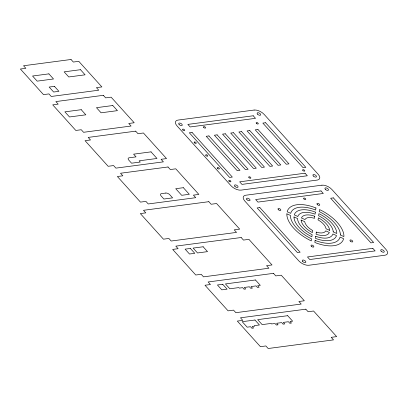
<?xml version="1.0" encoding="UTF-8"?>
<svg xmlns="http://www.w3.org/2000/svg" width="408" height="408" viewBox="0 0 408 408"><rect width="100%" height="100%" fill="white"/><g stroke="black" fill="none" stroke-linecap="round" stroke-linejoin="round"><path stroke-width="0.61" d="M286.89 213.858L286.86 215.036A31.498 15.846 29.2 0 0 309.351 239.965L311.273 240.888L311.569 238.823L310.106 238.124A27.56 13.862 29.2 0 1 290.425 216.311L290.45 215.414L286.89 213.858M294.005 216.969L293.99 217.581A23.623 11.883 29.2 0 0 310.86 236.278L311.86 236.757L312.156 234.697L311.615 234.437A19.686 9.904 29.2 0 1 297.554 218.856L297.565 218.525L294.005 216.969M301.124 220.08L301.124 220.131A15.749 7.92 29.2 0 0 312.37 232.596L312.742 230.535L311.773 229.995A11.812 5.942 29.2 0 1 304.847 222.314L304.735 221.661L301.124 220.08M329.649 230.316L326.038 228.786L325.926 228.128A11.812 5.942 29.2 0 0 318.995 220.447L318.031 219.907L318.403 217.852A15.749 7.92 29.2 0 1 329.649 230.316M333.219 231.586L333.209 231.917L336.763 233.473L336.784 232.861A23.623 11.883 29.2 0 0 319.913 214.164L318.913 213.685L318.617 215.75L319.158 216.005A19.686 9.904 29.2 0 1 333.219 231.586M340.349 234.131L340.323 235.028L343.883 236.584L343.913 235.406A31.498 15.846 29.2 0 0 321.422 210.477L319.495 209.559L319.204 211.619L320.668 212.323A27.56 13.862 29.2 0 1 340.349 234.131M314.767 216.255L314.471 218.351L313.471 218.035A11.812 5.942 29.2 0 0 305.301 219.111L305.026 219.596L301.425 217.974A15.749 7.92 29.2 0 1 314.69 216.225L314.767 216.255M315.353 212.129L315.063 214.195L314.517 213.976A19.686 9.904 29.2 0 0 297.937 216.164L297.855 216.464L294.301 214.909L294.449 214.353A23.623 11.883 29.2 0 1 314.339 211.726L315.353 212.129M315.94 208.004L315.644 210.064L314.165 209.477A27.56 13.862 29.2 0 0 290.96 212.537L290.741 213.353L287.181 211.793L287.467 210.727A31.498 15.846 29.2 0 1 313.992 207.228L315.94 208.004M315.124 240.378L314.833 242.444L316.781 243.214A31.498 15.846 29.2 0 0 343.301 239.715L343.587 238.649L340.032 237.094L339.813 237.905A27.56 13.862 29.2 0 1 316.608 240.965L315.124 240.378M315.71 236.252L315.42 238.313L316.43 238.716A23.623 11.883 29.2 0 0 336.325 236.094L336.473 235.538L332.913 233.983L332.836 234.279A19.686 9.904 29.2 0 1 316.256 236.467L315.71 236.252M316.302 232.091L316.083 234.218A15.749 7.92 29.2 0 0 329.343 232.468L325.747 230.846L325.472 231.331A11.812 5.942 29.2 0 1 317.302 232.412L316.302 232.091M71.028 59.486L23.537 65.754L25.847 68.309L20.4 69.028L43.493 94.625L48.94 93.906L51.245 96.467L98.736 90.199L96.426 87.638L101.873 86.924L78.78 61.328L73.338 62.047L71.028 59.486M48.894 73.863L32.553 76.021L37.174 81.136L53.514 78.984L48.894 73.863M80.483 69.697L64.143 71.854L68.763 76.969L85.099 74.817L80.483 69.697M54.443 86.363L49.159 87.057L53.642 92.024L58.92 91.326L54.443 86.363M103.357 95.319L55.865 101.582L58.176 104.142L52.729 104.861L75.822 130.453L81.263 129.734L83.574 132.294L131.065 126.031L128.755 123.471L134.201 122.752L111.109 97.16L105.662 97.879L103.357 95.319M81.223 109.696L64.882 111.848L69.503 116.969L85.838 114.811L81.223 109.696M112.807 105.529L96.472 107.681L101.087 112.802L117.428 110.644L112.807 105.529M254.123 110.043L177.878 120.1A7.874 3.963 29.2 0 0 177.052 125.934L230.994 185.722A7.874 3.963 29.2 0 0 241.057 190.123L317.302 180.066A7.874 3.963 29.2 0 0 318.128 174.226L264.19 114.439A7.874 3.963 29.2 0 0 254.123 110.043M135.68 131.147L88.194 137.414L90.499 139.975L85.058 140.689L108.146 166.286L113.592 165.566L115.903 168.127L163.394 161.859L161.084 159.304L166.53 158.584L143.438 132.988L137.991 133.707L135.68 131.147M253.205 115.775L187.848 124.394L190.159 126.954L255.515 118.335L253.205 115.775M192.056 132.432L189.332 132.794L229.602 177.424L232.325 177.067L192.056 132.432M265.577 122.737L262.854 123.094L303.124 167.729L305.847 167.372L265.577 122.737M208.927 135.935L206.203 136.292L237.237 170.692L239.96 170.33L208.927 135.935M217.097 134.859L214.373 135.216L245.407 169.616L248.13 169.254L217.097 134.859M225.267 133.778L222.544 134.14L253.577 168.535L256.3 168.178L225.267 133.778M233.432 132.702L230.709 133.064L261.747 167.459L264.471 167.101L233.432 132.702M241.602 131.626L238.879 131.983L269.912 166.382L272.636 166.02L241.602 131.626M249.773 130.55L247.049 130.907L278.083 165.306L280.806 164.944L249.773 130.55M257.943 129.469L255.219 129.831L286.253 164.225L288.976 163.868L257.943 129.469M151.021 151.863L133.595 154.163L136.042 156.876L129.127 157.789A3.152 1.586 29.2 0 0 128.795 160.125L131.565 163.195L140.281 162.047L139.169 160.818L156.978 158.467L151.021 151.863M168.009 166.979L120.518 173.242L122.828 175.802L117.382 176.521L140.474 202.113L145.921 201.394L148.231 203.954L195.718 197.691L193.412 195.131L198.859 194.412L175.766 168.82L170.32 169.539L168.009 166.979M183.35 187.695L175.726 188.7L181.682 195.304L189.307 194.3L183.35 187.695M305.021 173.206L239.669 181.825L241.975 184.385L307.331 175.766L305.021 173.206M165.811 193.045L161.456 193.621A3.152 1.586 29.2 0 0 161.124 195.952L163.894 199.028L172.604 197.875L169.835 194.805A3.152 1.586 29.2 0 0 165.811 193.045M321.922 185.181L245.672 195.238A7.874 3.963 29.2 0 0 244.846 201.078L298.789 260.86A7.874 3.963 29.2 0 0 308.851 265.261L385.096 255.204A7.874 3.963 29.2 0 0 385.927 249.37L331.985 189.582A7.874 3.963 29.2 0 0 321.922 185.181M208.835 201.69L143.483 210.309L145.789 212.869L140.342 213.588L163.435 239.18L168.881 238.461L171.192 241.021L236.543 232.402L234.233 229.842L239.68 229.123L216.592 203.531L211.145 204.25L208.835 201.69M320.999 190.919L255.648 199.537L257.958 202.098L323.309 193.474L320.999 190.919M259.85 207.575L257.127 207.932L297.401 252.567L300.12 252.21L259.85 207.575M333.372 197.875L330.648 198.237L370.923 242.872L373.646 242.51L333.372 197.875M241.164 237.517L175.807 246.141L178.118 248.696L172.671 249.416L195.764 275.012L201.21 274.293L203.521 276.853L268.872 268.229L266.562 265.669L272.009 264.955L248.916 239.358L243.469 240.077L241.164 237.517M190.393 248.457L185.11 249.15L189.496 254.016L194.779 253.317L190.393 248.457M203.133 246.774L193.117 248.095L197.503 252.96L207.524 251.634L203.133 246.774M372.815 248.35L307.464 256.969L309.774 259.529L375.125 250.905L372.815 248.35M273.493 273.35L208.136 281.969L210.446 284.529L205 285.248L228.092 310.84L233.539 310.121L235.844 312.681L301.201 304.062L298.891 301.502L304.337 300.783L281.245 275.191L275.798 275.91L273.493 273.35M222.717 284.284L217.439 284.983L221.825 289.843L227.108 289.15L222.717 284.284M255.449 279.97L225.44 283.927L229.832 288.788L238.818 287.604L239.277 288.114L242.684 287.666L244.066 289.201L245.703 288.986L244.316 287.451L249.38 286.783L250.767 288.318L252.399 288.104L251.012 286.569L256.076 285.901L257.463 287.436L259.095 287.217L257.713 285.682L260.299 285.34L255.449 279.97M305.816 309.177L240.465 317.801L242.775 320.362L237.329 321.076L260.421 346.673L265.863 345.953L268.173 348.514L333.53 339.89L331.22 337.334L336.666 336.615L313.574 311.018L308.127 311.738L305.816 309.177M254.954 320.015L242.209 321.693L247.151 327.17L250.558 326.721L251.94 328.256L253.577 328.042L252.19 326.507L254.612 326.186L254.153 325.676L259.432 324.977L254.954 320.015M287.686 315.695L257.678 319.653L262.155 324.62L271.142 323.432L271.606 323.947L275.007 323.498L276.395 325.033L278.026 324.814L276.644 323.279L281.709 322.611L283.091 324.146L284.728 323.932L283.341 322.397L288.405 321.728L289.792 323.264L291.424 323.049L290.042 321.514L292.628 321.173L287.686 315.695M248.977 177.623A1.183 0.597 29.2 0 0 250.803 178.123A1.183 0.597 29.2 0 0 249.599 176.791A1.183 0.597 29.2 0 0 248.977 177.623M256.403 123.374A1.183 0.597 29.2 0 0 258.228 123.874A1.183 0.597 29.2 0 0 257.025 122.548A1.183 0.597 29.2 0 0 256.403 123.374M302.889 170.508A1.183 0.597 29.2 0 0 304.715 171.013A1.183 0.597 29.2 0 0 303.516 169.682A1.183 0.597 29.2 0 0 302.889 170.508M203.714 127.459A1.183 0.597 29.2 0 0 205.54 127.959A1.183 0.597 29.2 0 0 204.342 126.633A1.183 0.597 29.2 0 0 203.714 127.459M205.928 155.576A1.183 0.597 29.2 0 0 207.754 156.08A1.183 0.597 29.2 0 0 206.555 154.749A1.183 0.597 29.2 0 0 205.928 155.576M217.474 168.371A1.183 0.597 29.2 0 0 219.3 168.876A1.183 0.597 29.2 0 0 218.096 167.545A1.183 0.597 29.2 0 0 217.474 168.371M229.021 181.167A1.183 0.597 29.2 0 0 230.846 181.672A1.183 0.597 29.2 0 0 229.643 180.341A1.183 0.597 29.2 0 0 229.021 181.167M257.545 114.174A1.969 0.989 29.2 0 0 260.59 115.01A1.969 0.989 29.2 0 0 258.59 112.797A1.969 0.989 29.2 0 0 257.545 114.174M194.381 142.78A1.183 0.597 29.2 0 0 196.207 143.285A1.183 0.597 29.2 0 0 195.009 141.953A1.183 0.597 29.2 0 0 194.381 142.78M182.835 129.984A1.183 0.597 29.2 0 0 184.661 130.489A1.183 0.597 29.2 0 0 183.462 129.157A1.183 0.597 29.2 0 0 182.835 129.984M313.334 176.006A1.969 0.989 29.2 0 0 316.379 176.843A1.969 0.989 29.2 0 0 314.379 174.629A1.969 0.989 29.2 0 0 313.334 176.006M179.122 124.517A1.969 0.989 29.2 0 0 182.167 125.353A1.969 0.989 29.2 0 0 180.163 123.139A1.969 0.989 29.2 0 0 179.122 124.517M234.911 186.349A1.969 0.989 29.2 0 0 237.951 187.185A1.969 0.989 29.2 0 0 235.951 184.972A1.969 0.989 29.2 0 0 234.911 186.349M317.256 204.5A1.576 0.791 29.2 0 0 319.688 205.168A1.576 0.791 29.2 0 0 318.092 203.398A1.576 0.791 29.2 0 0 317.256 204.5M325.344 189.312A1.969 0.989 29.2 0 0 328.384 190.154A1.969 0.989 29.2 0 0 326.385 187.935A1.969 0.989 29.2 0 0 325.344 189.312M350.278 241.097A1.576 0.791 29.2 0 0 352.711 241.766A1.576 0.791 29.2 0 0 351.11 239.996A1.576 0.791 29.2 0 0 350.278 241.097M278.317 209.636A1.576 0.791 29.2 0 0 280.75 210.304A1.576 0.791 29.2 0 0 279.149 208.534A1.576 0.791 29.2 0 0 278.317 209.636M311.34 246.233A1.576 0.791 29.2 0 0 313.772 246.901A1.576 0.791 29.2 0 0 312.171 245.131A1.576 0.791 29.2 0 0 311.34 246.233M381.133 251.144A1.969 0.989 29.2 0 0 384.173 251.986A1.969 0.989 29.2 0 0 382.174 249.767A1.969 0.989 29.2 0 0 381.133 251.144M246.916 199.655A1.969 0.989 29.2 0 0 249.961 200.496A1.969 0.989 29.2 0 0 247.962 198.278A1.969 0.989 29.2 0 0 246.916 199.655M302.705 261.492A1.969 0.989 29.2 0 0 305.75 262.329A1.969 0.989 29.2 0 0 303.751 260.11A1.969 0.989 29.2 0 0 302.705 261.492M303.889 198.9A1.183 0.597 29.2 0 0 305.714 199.405A1.183 0.597 29.2 0 0 304.516 198.074A1.183 0.597 29.2 0 0 303.889 198.9"/></g></svg>
